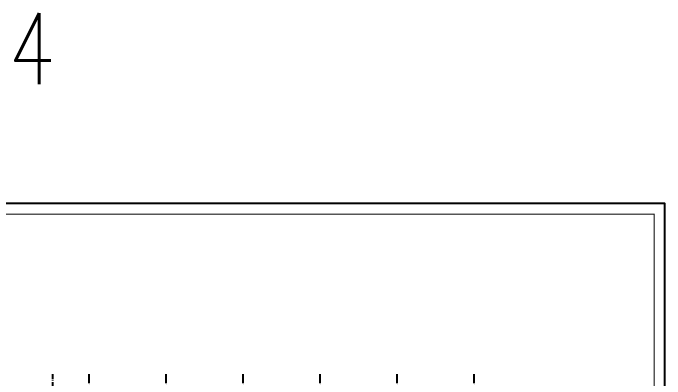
# Model space of a CAD drawing. Extents: x 6843040 to 15500510, y -6507076 to -4940511.
# Drawn here: x 9191530 to 9282988, y -5486363 to -5434996 of the extents above; entities that cross this region are included whole.
import ezdxf

# ---------------------------------------------------------------- set-up
doc = ezdxf.new("R2010")
doc.units = 0
doc.header["$LTSCALE"] = 1000
doc.header["$MEASUREMENT"] = 0
doc.linetypes.add('DOTE', pattern=[2.42, 2, -0.2, 0.02, -0.2])
for name, color, linetype in [('DOTE', 8, 'DOTE'), ('PUB_TEXT', 7, 'Continuous'), ('PUB_TITLE', 4, 'Continuous')]:
    doc.layers.add(name, color=color, linetype=linetype)
doc.styles.add('_HZTXT', font='SIMPLEX', dxfattribs={"width": 0.9, "bigfont": 'HZTXT'})

msp = doc.modelspace()

# ---------------------------------------------------------------- linework, layer by layer
at = {"layer": 'DOTE'}
for p, q in [((9197130.3, -5498497.6), (9197130.3, -5485702.5)), ((9202205.3, -5554702), (9202205.3, -5485702.5)), ((9213005.3, -5554702), (9213005.3, -5485702.5)), ((9223805.3, -5554702), (9223805.3, -5485702.5)), ((9234605.3, -5554702), (9234605.3, -5485702.5)), ((9245405.3, -5554702), (9245405.3, -5485702.5)), ((9256205.3, -5554702), (9256205.3, -5485702.5))]:
    msp.add_line(p, q, dxfattribs=at)
at = {"layer": 'PUB_TITLE'}
msp.add_lwpolyline([(9104638.1, -5587885.6), (9282988.1, -5587885.6), (9282988.1, -5461735.6), (9104638.1, -5461735.6)], close=True, dxfattribs=at)
at = {"layer": 'PUB_TITLE', "const_width": 150}
msp.add_lwpolyline([(9108388.1, -5586385.6), (9281488.1, -5586385.6), (9281488.1, -5463235.6), (9108388.1, -5463235.6)], close=True, dxfattribs=at)

# ---------------------------------------------------------------- texts
at = {"layer": 'PUB_TEXT', "style": '_HZTXT', "width": 0.774}
msp.add_text('14', height=10000, dxfattribs=at).set_placement((9184243.8, -5444996.3))

doc.saveas('drawing.dxf')
